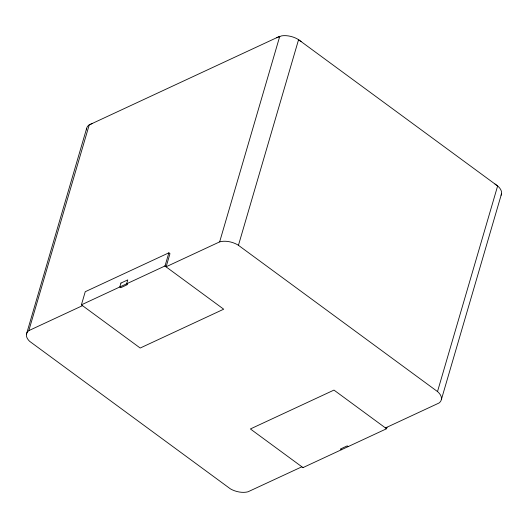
<?xml version="1.0" encoding="UTF-8"?>
<svg xmlns="http://www.w3.org/2000/svg" width="528" height="528" viewBox="0 0 528 528"><rect width="100%" height="100%" fill="white"/><g stroke="black" fill="none" stroke-linecap="round" stroke-linejoin="round"><path stroke-width="0.79" d="M26.473 334.138L86.599 128.528M301.838 466.818L248.054 491.773A15.675 8.857 16.3 0 1 230.399 488.862L29.608 341.312A15.609 8.818 16.3 0 1 28.802 330.667L89.232 124.879L279.774 36.274L219.648 241.877L166.142 266.759L165.033 265.947L81.404 304.841L140.191 348.031L223.7 309.197L164.921 266.006M81.404 304.841L85.246 291.713L168.874 252.826L169.976 253.638L166.142 266.759M165.033 265.947L168.874 252.826M437.507 391.571L238.438 245.309L298.564 39.699L497.633 185.962L437.507 391.571L438.286 392.238A15.886 8.976 16.3 0 1 438.953 403.049L385.466 427.931M302.94 467.63L386.569 428.743L387.017 427.198M441.382 399.538L501.501 193.928M276.547 37.772L281.662 35.851A15.82 8.936 16.3 0 1 297.508 39.032L301.105 41.567M29.106 330.488L82.513 305.653M92.037 123.572L88.928 125.057A15.609 8.818 16.3 0 0 86.526 129.914M219.648 241.877L221.542 241.461A15.82 8.936 16.3 0 1 237.382 244.642L238.438 245.309M494.967 184.008L498.412 186.628A15.886 8.976 16.3 0 1 501.046 195.241M386.569 428.743L333.973 390.093L250.391 428.96L302.993 467.603M348.183 446.589L347.206 445.87L340.388 449.044L341.359 449.764M120.938 283.067L119.79 286.988L120.767 287.707L127.591 284.533L126.614 283.82L127.763 279.893L120.938 283.067"/></g></svg>
